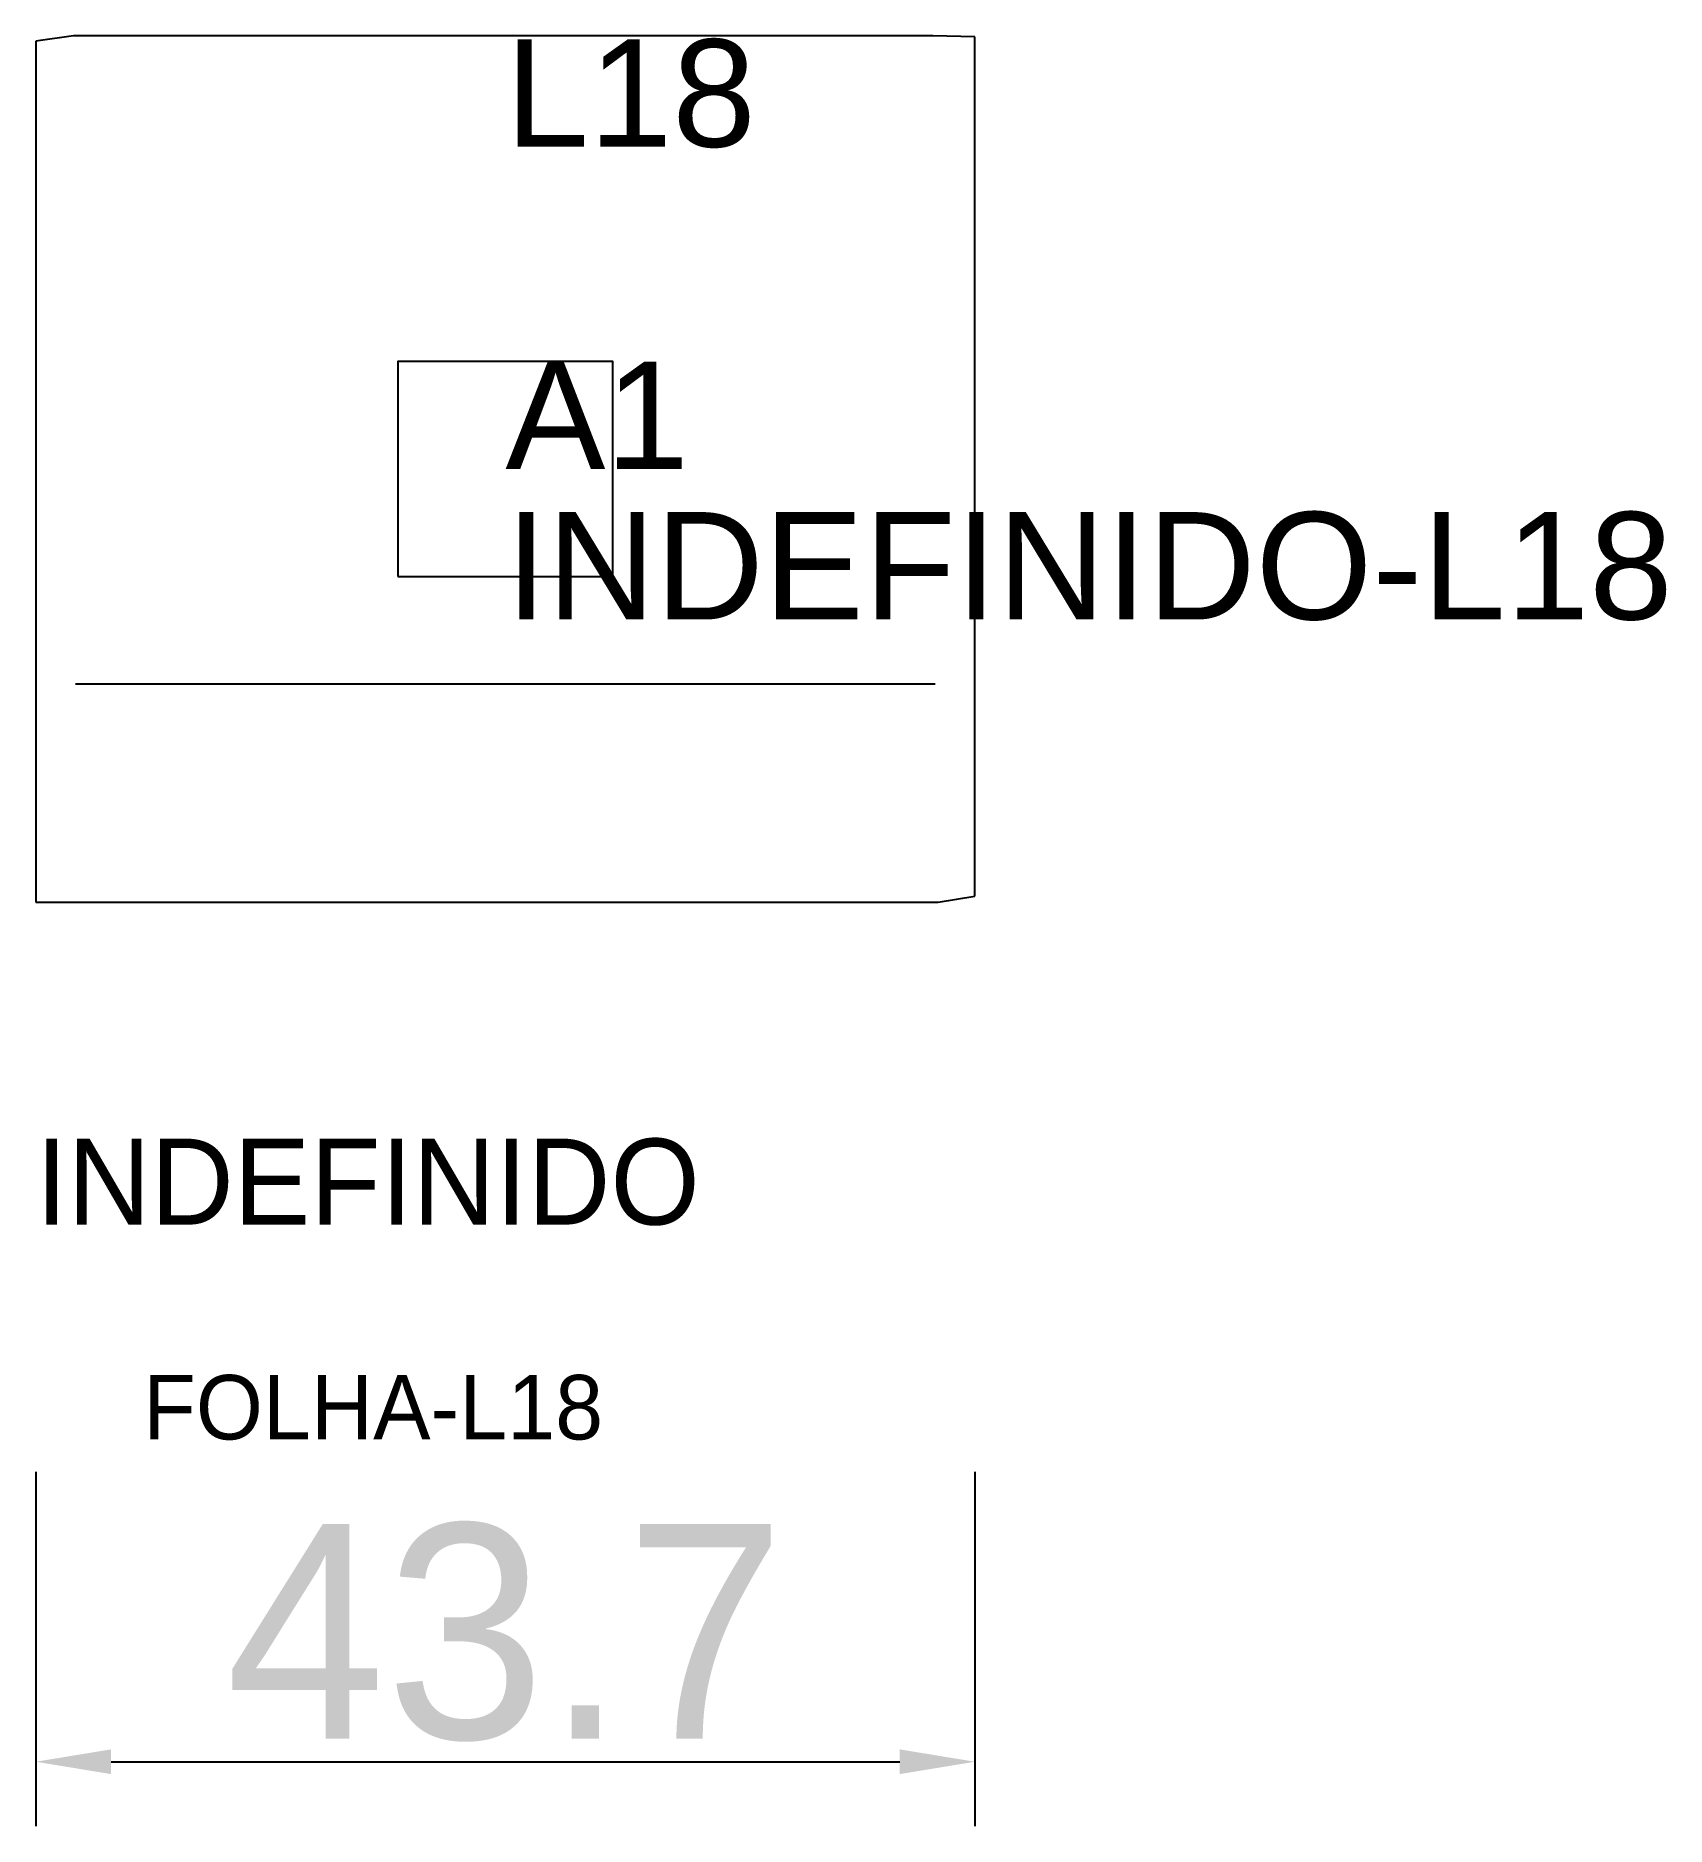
# Model space of a CAD drawing. Header units: metres. Extents: x 222.2 to 298.1, y 118.2 to 201.5.
import ezdxf

# ---------------------------------------------------------------- set-up
doc = ezdxf.new("R2010")
doc.units = ezdxf.units.M
for name, color, linetype in [('3', 3, 'CONTINUOUS'), ('AUX00', 7, 'CONTINUOUS'), ('COTA', 241, 'CONTINUOUS'), ('FOLHA', 255, 'CONTINUOUS'), ('Hachura', 251, 'CONTINUOUS'), ('NOMENCLATURA', 7, 'CONTINUOUS'), ('Nível', 160, 'CONTINUOUS'), ('Painéis', 200, 'CONTINUOUS'), ('Pilares', 5, 'CONTINUOUS'), ('SARR_2.2x7', 40, 'CONTINUOUS')]:
    doc.layers.add(name, color=color, linetype=linetype)
doc.styles.add('ARIAL', font='Arial.ttf')
doc.styles.add('STR_STANDARD', font='arial.ttf')
doc.dimstyles.new('EZ DXF', dxfattribs={"dimtxt": 10, "dimasz": 3.5, "dimexe": 3, "dimexo": 1.5, "dimgap": 1, "dimtad": 1, "dimdec": 1, "dimdsep": 46, "dimcen": 2.5, "dimazin": 3, "dimtfac": 1, "dimtmove": 0, "dimatfit": 3})

msp = doc.modelspace()

# ---------------------------------------------------------------- hatches: boundary and pattern name
at = {"layer": 'Hachura'}
h = msp.add_hatch(dxfattribs=at)
h.set_pattern_fill('ANSI31', scale=50)
h.paths.add_polyline_path([(222.2, 161.17), (224.2, 161.17), (226.2, 161.17), (228.2, 161.17), (230.2, 161.17), (232.2, 161.17), (234.2, 161.17), (236.2, 161.17), (238.2, 161.17), (240.2, 161.17), (242.2, 161.17), (244.2, 161.17), (246.2, 161.17), (248.2, 161.17), (250.2, 161.17), (252.2, 161.17), (254.2, 161.17), (256.2, 161.17), (258.2, 161.17), (260.2, 161.17), (262.2, 161.17), (264.2, 161.17), (265.91, 161.46), (265.91, 163.46), (265.91, 165.46), (265.91, 167.46), (265.91, 169.46), (265.91, 171.46), (265.91, 173.46), (265.91, 175.46), (265.91, 177.46), (265.91, 179.46), (265.91, 181.46), (265.91, 183.46), (265.91, 185.46), (265.91, 187.46), (265.91, 189.46), (265.91, 191.46), (265.91, 193.46), (265.91, 195.46), (265.91, 197.46), (265.91, 199.46), (265.91, 201.46), (263.95, 201.5), (261.95, 201.5), (259.95, 201.5), (257.95, 201.5), (255.95, 201.5), (253.95, 201.5), (251.95, 201.5), (249.95, 201.5), (247.95, 201.5), (245.95, 201.5), (243.95, 201.5), (241.95, 201.5), (239.95, 201.5), (237.95, 201.5), (235.95, 201.5), (233.95, 201.5), (231.95, 201.5), (229.95, 201.5), (227.95, 201.5), (225.95, 201.5), (223.95, 201.5), (222.2, 201.25), (222.2, 199.25), (222.2, 197.25), (222.2, 195.25), (222.2, 193.25), (222.2, 191.25), (222.2, 189.25), (222.2, 187.25), (222.2, 185.25), (222.2, 183.25), (222.2, 181.25), (222.2, 179.25), (222.2, 177.25), (222.2, 175.25), (222.2, 173.25), (222.2, 171.25), (222.2, 169.25), (222.2, 167.25), (222.2, 165.25), (222.2, 163.25)])
h = msp.add_hatch(dxfattribs=at)
h.set_pattern_fill('ANSI31', scale=50)
h.paths.add_polyline_path([(222.2, 161.17), (224.2, 161.17), (226.2, 161.17), (228.2, 161.17), (230.2, 161.17), (232.2, 161.17), (234.2, 161.17), (236.2, 161.17), (238.2, 161.17), (240.2, 161.17), (242.2, 161.17), (244.2, 161.17), (246.2, 161.17), (248.2, 161.17), (250.2, 161.17), (252.2, 161.17), (254.2, 161.17), (256.2, 161.17), (258.2, 161.17), (260.2, 161.17), (262.2, 161.17), (264.2, 161.17), (265.91, 161.46), (265.91, 163.46), (265.91, 165.46), (265.91, 167.46), (265.91, 169.46), (265.91, 171.46), (265.91, 173.46), (265.91, 175.46), (265.91, 177.46), (265.91, 179.46), (265.91, 181.46), (265.91, 183.46), (265.91, 185.46), (265.91, 187.46), (265.91, 189.46), (265.91, 191.46), (265.91, 193.46), (265.91, 195.46), (265.91, 197.46), (265.91, 199.46), (265.91, 201.46), (263.95, 201.5), (261.95, 201.5), (259.95, 201.5), (257.95, 201.5), (255.95, 201.5), (253.95, 201.5), (251.95, 201.5), (249.95, 201.5), (247.95, 201.5), (245.95, 201.5), (243.95, 201.5), (241.95, 201.5), (239.95, 201.5), (237.95, 201.5), (235.95, 201.5), (233.95, 201.5), (231.95, 201.5), (229.95, 201.5), (227.95, 201.5), (225.95, 201.5), (223.95, 201.5), (222.2, 201.25), (222.2, 199.25), (222.2, 197.25), (222.2, 195.25), (222.2, 193.25), (222.2, 191.25), (222.2, 189.25), (222.2, 187.25), (222.2, 185.25), (222.2, 183.25), (222.2, 181.25), (222.2, 179.25), (222.2, 177.25), (222.2, 175.25), (222.2, 173.25), (222.2, 171.25), (222.2, 169.25), (222.2, 167.25), (222.2, 165.25), (222.2, 163.25)])

# ---------------------------------------------------------------- linework, layer by layer
at = {"layer": 'Painéis', "color": 200}
for p, q in [((223.95, 201.5), (222.2, 201.25)), ((223.95, 201.5), (222.2, 201.25)), ((222.2, 201.25), (222.2, 199.25)), ((222.2, 201.25), (222.2, 199.25)), ((225.95, 201.5), (223.95, 201.5)), ((225.95, 201.5), (223.95, 201.5)), ((227.95, 201.5), (225.95, 201.5)), ((227.95, 201.5), (225.95, 201.5)), ((229.95, 201.5), (227.95, 201.5)), ((229.95, 201.5), (227.95, 201.5)), ((231.95, 201.5), (229.95, 201.5)), ((231.95, 201.5), (229.95, 201.5)), ((233.95, 201.5), (231.95, 201.5)), ((233.95, 201.5), (231.95, 201.5)), ((235.95, 201.5), (233.95, 201.5)), ((235.95, 201.5), (233.95, 201.5)), ((237.95, 201.5), (235.95, 201.5)), ((237.95, 201.5), (235.95, 201.5)), ((239.95, 201.5), (237.95, 201.5)), ((239.95, 201.5), (237.95, 201.5)), ((241.95, 201.5), (239.95, 201.5)), ((241.95, 201.5), (239.95, 201.5)), ((243.95, 201.5), (241.95, 201.5)), ((243.95, 201.5), (241.95, 201.5)), ((245.95, 201.5), (243.95, 201.5)), ((245.95, 201.5), (243.95, 201.5)), ((247.95, 201.5), (245.95, 201.5)), ((247.95, 201.5), (245.95, 201.5)), ((249.95, 201.5), (247.95, 201.5)), ((249.95, 201.5), (247.95, 201.5)), ((251.95, 201.5), (249.95, 201.5)), ((251.95, 201.5), (249.95, 201.5)), ((253.95, 201.5), (251.95, 201.5)), ((253.95, 201.5), (251.95, 201.5)), ((255.95, 201.5), (253.95, 201.5)), ((255.95, 201.5), (253.95, 201.5)), ((257.95, 201.5), (255.95, 201.5)), ((257.95, 201.5), (255.95, 201.5)), ((259.95, 201.5), (257.95, 201.5)), ((259.95, 201.5), (257.95, 201.5)), ((261.95, 201.5), (259.95, 201.5)), ((261.95, 201.5), (259.95, 201.5)), ((263.95, 201.5), (261.95, 201.5)), ((263.95, 201.5), (261.95, 201.5)), ((265.91, 201.46), (263.95, 201.5)), ((265.91, 201.46), (263.95, 201.5)), ((265.91, 199.46), (265.91, 201.46)), ((265.91, 199.46), (265.91, 201.46)), ((222.2, 199.25), (222.2, 197.25)), ((222.2, 199.25), (222.2, 197.25)), ((265.91, 197.46), (265.91, 199.46)), ((265.91, 197.46), (265.91, 199.46)), ((222.2, 197.25), (222.2, 195.25)), ((222.2, 197.25), (222.2, 195.25)), ((265.91, 195.46), (265.91, 197.46)), ((265.91, 195.46), (265.91, 197.46)), ((222.2, 195.25), (222.2, 193.25)), ((222.2, 195.25), (222.2, 193.25)), ((265.91, 193.46), (265.91, 195.46)), ((265.91, 193.46), (265.91, 195.46)), ((265.91, 191.46), (265.91, 193.46)), ((265.91, 191.46), (265.91, 193.46)), ((222.2, 193.25), (222.2, 191.25)), ((222.2, 193.25), (222.2, 191.25)), ((222.2, 191.25), (222.2, 189.25)), ((222.2, 191.25), (222.2, 189.25)), ((265.91, 189.46), (265.91, 191.46)), ((265.91, 189.46), (265.91, 191.46)), ((222.2, 189.25), (222.2, 187.25)), ((222.2, 189.25), (222.2, 187.25)), ((265.91, 187.46), (265.91, 189.46)), ((265.91, 187.46), (265.91, 189.46)), ((222.2, 187.25), (222.2, 185.25)), ((222.2, 187.25), (222.2, 185.25)), ((265.91, 185.46), (265.91, 187.46)), ((265.91, 185.46), (265.91, 187.46)), ((222.2, 185.25), (222.2, 183.25)), ((222.2, 185.25), (222.2, 183.25)), ((265.91, 183.46), (265.91, 185.46)), ((265.91, 183.46), (265.91, 185.46)), ((265.91, 181.46), (265.91, 183.46)), ((265.91, 181.46), (265.91, 183.46)), ((222.2, 183.25), (222.2, 181.25)), ((222.2, 183.25), (222.2, 181.25)), ((222.2, 181.25), (222.2, 179.25)), ((222.2, 181.25), (222.2, 179.25)), ((265.91, 179.46), (265.91, 181.46)), ((265.91, 179.46), (265.91, 181.46)), ((222.2, 179.25), (222.2, 177.25)), ((222.2, 179.25), (222.2, 177.25)), ((265.91, 177.46), (265.91, 179.46)), ((265.91, 177.46), (265.91, 179.46)), ((222.2, 177.25), (222.2, 175.25)), ((222.2, 177.25), (222.2, 175.25)), ((265.91, 175.46), (265.91, 177.46)), ((265.91, 175.46), (265.91, 177.46)), ((222.2, 175.25), (222.2, 173.25)), ((222.2, 175.25), (222.2, 173.25)), ((265.91, 173.46), (265.91, 175.46)), ((265.91, 173.46), (265.91, 175.46)), ((265.91, 171.46), (265.91, 173.46)), ((265.91, 171.46), (265.91, 173.46)), ((222.2, 173.25), (222.2, 171.25)), ((222.2, 173.25), (222.2, 171.25)), ((222.2, 171.25), (222.2, 169.25)), ((222.2, 171.25), (222.2, 169.25)), ((265.91, 169.46), (265.91, 171.46)), ((265.91, 169.46), (265.91, 171.46)), ((222.2, 169.25), (222.2, 167.25)), ((222.2, 169.25), (222.2, 167.25)), ((265.91, 167.46), (265.91, 169.46)), ((265.91, 167.46), (265.91, 169.46)), ((222.2, 167.25), (222.2, 165.25)), ((222.2, 167.25), (222.2, 165.25)), ((265.91, 165.46), (265.91, 167.46)), ((265.91, 165.46), (265.91, 167.46)), ((222.2, 165.25), (222.2, 163.25)), ((222.2, 165.25), (222.2, 163.25)), ((265.91, 163.46), (265.91, 165.46)), ((265.91, 163.46), (265.91, 165.46)), ((265.91, 161.46), (265.91, 163.46)), ((265.91, 161.46), (265.91, 163.46)), ((222.2, 163.25), (222.2, 161.17)), ((222.2, 163.25), (222.2, 161.17)), ((222.2, 161.17), (224.2, 161.17)), ((222.2, 161.17), (224.2, 161.17)), ((224.2, 161.17), (226.2, 161.17)), ((224.2, 161.17), (226.2, 161.17)), ((226.2, 161.17), (228.2, 161.17)), ((226.2, 161.17), (228.2, 161.17)), ((228.2, 161.17), (230.2, 161.17)), ((228.2, 161.17), (230.2, 161.17)), ((230.2, 161.17), (232.2, 161.17)), ((230.2, 161.17), (232.2, 161.17)), ((232.2, 161.17), (234.2, 161.17)), ((232.2, 161.17), (234.2, 161.17)), ((234.2, 161.17), (236.2, 161.17)), ((234.2, 161.17), (236.2, 161.17)), ((236.2, 161.17), (238.2, 161.17)), ((236.2, 161.17), (238.2, 161.17)), ((238.2, 161.17), (240.2, 161.17)), ((238.2, 161.17), (240.2, 161.17)), ((240.2, 161.17), (242.2, 161.17)), ((240.2, 161.17), (242.2, 161.17)), ((242.2, 161.17), (244.2, 161.17)), ((242.2, 161.17), (244.2, 161.17)), ((244.2, 161.17), (246.2, 161.17)), ((244.2, 161.17), (246.2, 161.17)), ((246.2, 161.17), (248.2, 161.17)), ((246.2, 161.17), (248.2, 161.17)), ((248.2, 161.17), (250.2, 161.17)), ((248.2, 161.17), (250.2, 161.17)), ((250.2, 161.17), (252.2, 161.17)), ((250.2, 161.17), (252.2, 161.17)), ((252.2, 161.17), (254.2, 161.17)), ((252.2, 161.17), (254.2, 161.17)), ((254.2, 161.17), (256.2, 161.17)), ((254.2, 161.17), (256.2, 161.17)), ((256.2, 161.17), (258.2, 161.17)), ((256.2, 161.17), (258.2, 161.17)), ((258.2, 161.17), (260.2, 161.17)), ((258.2, 161.17), (260.2, 161.17)), ((260.2, 161.17), (262.2, 161.17)), ((260.2, 161.17), (262.2, 161.17)), ((262.2, 161.17), (264.2, 161.17)), ((262.2, 161.17), (264.2, 161.17)), ((264.2, 161.17), (265.91, 161.46)), ((264.2, 161.17), (265.91, 161.46))]:
    msp.add_line(p, q, dxfattribs=at)
at = {"layer": 'Pilares'}
msp.add_lwpolyline([(239.055, 176.335), (249.055, 176.335), (249.055, 186.335), (239.055, 186.335)], close=True, dxfattribs=at)
msp.add_lwpolyline([(239.055, 176.335), (249.055, 176.335), (249.055, 186.335), (239.055, 186.335)], close=True, dxfattribs=at)
at = {"layer": 'SARR_2.2x7'}
msp.add_line((224.055, 171.335), (264.055, 171.335), dxfattribs=at)
msp.add_line((224.055, 171.335), (264.055, 171.335), dxfattribs=at)

# ---------------------------------------------------------------- texts
at = {"layer": '3', "style": 'STR_STANDARD'}
msp.add_text('A1', height=5, dxfattribs=at).set_placement((244.055, 181.335))
msp.add_text('A1', height=5, dxfattribs=at).set_placement((244.055, 181.335))
at = {"layer": 'AUX00', "style": 'STR_STANDARD'}
msp.add_text('INDEFINIDO-L18', height=5, dxfattribs=at).set_placement((244.055, 174.335))
msp.add_text('INDEFINIDO-L18', height=5, dxfattribs=at).set_placement((244.055, 174.335))
at = {"layer": 'FOLHA'}
msp.add_text('FOLHA-L18', height=3, dxfattribs=at).set_placement((227.2, 136.17))
msp.add_text('FOLHA-L18', height=3, dxfattribs=at).set_placement((227.2, 136.17))
at = {"layer": 'NOMENCLATURA', "insert": (244.055, 201.335), "char_height": 5, "attachment_point": 1, "style": 'ARIAL'}
msp.add_mtext('L18', dxfattribs=at)
msp.add_mtext('L18', dxfattribs=at)
at = {"layer": 'Nível'}
msp.add_text('INDEFINIDO', height=4, dxfattribs=at).set_placement((222.2, 146.17))
msp.add_text('INDEFINIDO', height=4, dxfattribs=at).set_placement((222.2, 146.17))

# ---------------------------------------------------------------- dimensions: what is measured, and where the dimension line sits
at = {"layer": 'COTA'}
msp.add_linear_dim(base=(222.2, 121.17), p1=(222.2, 136.17), p2=(265.91, 136.17), dimstyle='EZ DXF', dxfattribs=at).render()
msp.add_linear_dim(base=(222.2, 121.17), p1=(222.2, 136.17), p2=(265.91, 136.17), dimstyle='EZ DXF', dxfattribs=at).render()

doc.saveas('drawing.dxf')
